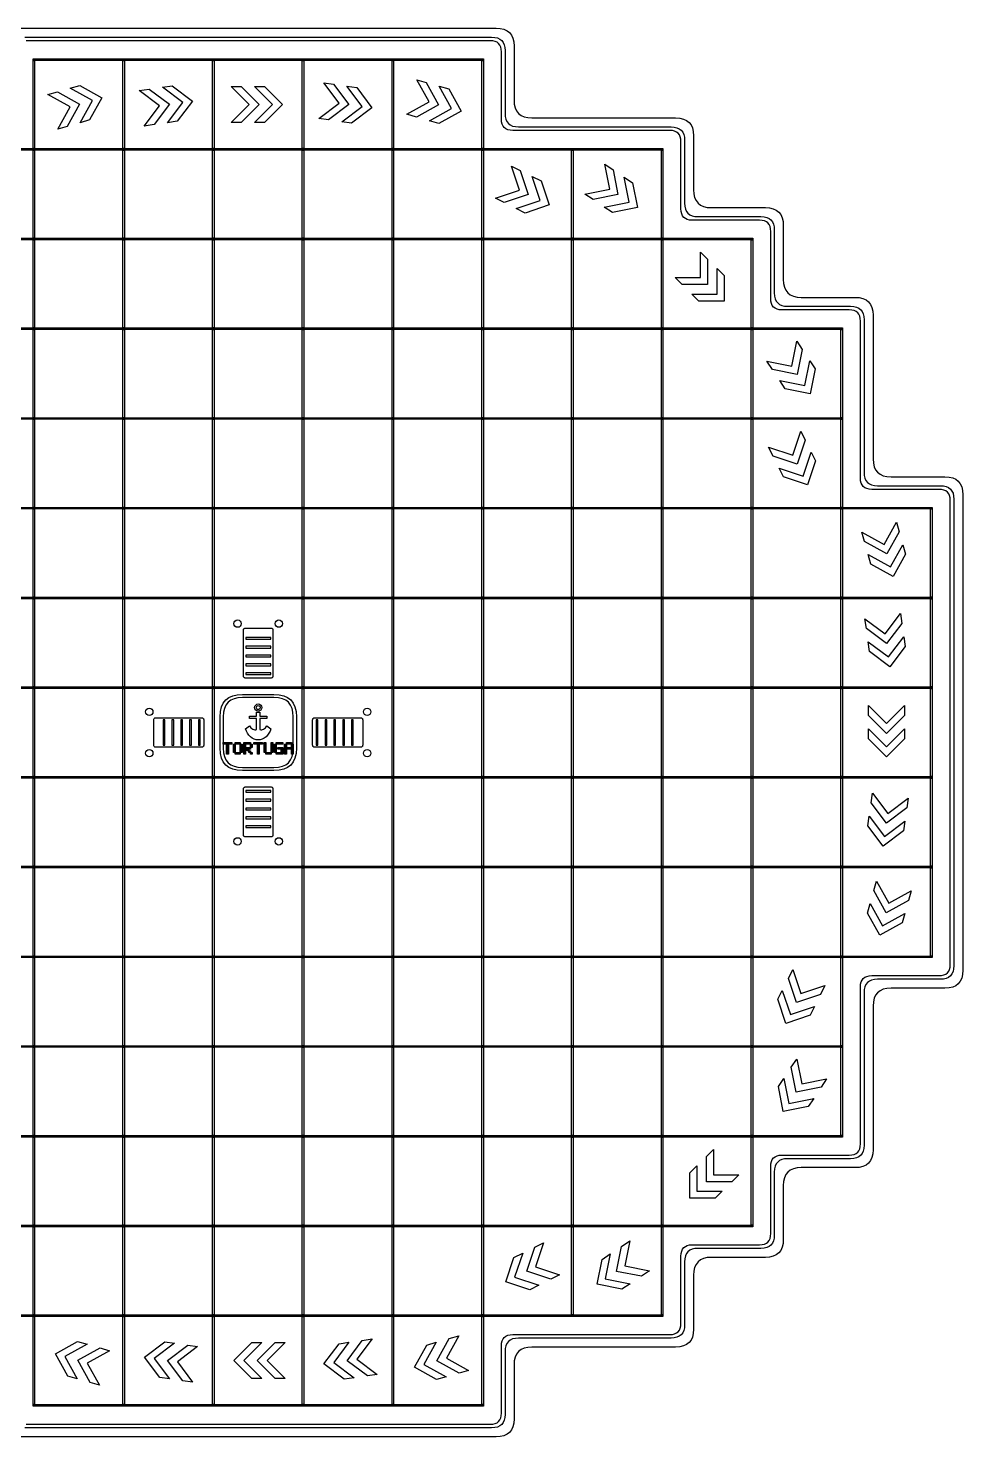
# Model space of a CAD drawing. Extents: x 0 to 314, y 0 to 314.
# Drawn here: x 105.7 to 314, y 0 to 314 of the extents above; entities that cross this region are included whole.
import ezdxf

# ---------------------------------------------------------------- set-up
doc = ezdxf.new("R2010")
doc.units = 0
doc.layers.add('CUT', color=1, linetype='CONTINUOUS')
doc.layers.add('RASTER', color=7, linetype='CONTINUOUS')

msp = doc.modelspace()

# ---------------------------------------------------------------- linework, layer by layer
at = {"layer": 'CUT'}
msp.add_lwpolyline([(104, 314), (210, 314), (210.938, 313.938), (211.75, 313.75), (212.438, 313.438), (213, 313), (213.438, 312.438), (213.75, 311.75), (213.938, 310.938), (214, 310), (214, 298), (214.063, 297.063), (214.25, 296.25), (214.563, 295.563), (215, 295), (215.563, 294.563), (216.25, 294.25), (217.063, 294.063), (218, 294), (250, 294), (250.938, 293.938), (251.75, 293.75), (252.438, 293.438), (253, 293), (253.438, 292.438), (253.75, 291.75), (253.938, 290.938), (254, 290), (254, 278), (254.063, 277.063), (254.25, 276.25), (254.563, 275.563), (255, 275), (255.563, 274.563), (256.25, 274.25), (257.063, 274.063), (258, 274), (270, 274), (270.938, 273.938), (271.75, 273.75), (272.438, 273.438), (273, 273), (273.438, 272.438), (273.75, 271.75), (273.938, 270.938), (274, 270), (274, 258), (274.063, 257.063), (274.25, 256.25), (274.563, 255.563), (275, 255), (275.563, 254.563), (276.25, 254.25), (277.063, 254.063), (278, 254), (290, 254), (290.938, 253.938), (291.75, 253.75), (292.438, 253.438), (293, 253), (293.438, 252.438), (293.75, 251.75), (293.938, 250.938), (294, 250), (294, 218), (294.063, 217.063), (294.25, 216.25), (294.563, 215.563), (295, 215), (295.563, 214.563), (296.25, 214.25), (297.063, 214.063), (298, 214), (310, 214), (310.938, 213.938), (311.75, 213.75), (312.438, 213.438), (313, 213), (313.438, 212.438), (313.75, 211.75), (313.938, 210.938), (314, 210), (314, 104), (313.938, 103.063), (313.75, 102.25), (313.438, 101.563), (313, 101), (312.438, 100.563), (311.75, 100.25), (310.938, 100.063), (310, 100), (298, 100), (297.063, 99.938), (296.25, 99.75), (295.563, 99.438), (295, 99), (294.563, 98.438), (294.25, 97.75), (294.063, 96.938), (294, 96), (294, 64), (293.938, 63.063), (293.75, 62.25), (293.438, 61.563), (293, 61), (292.438, 60.563), (291.75, 60.25), (290.938, 60.063), (290, 60), (278, 60), (277.063, 59.938), (276.25, 59.75), (275.563, 59.438), (275, 59), (274.563, 58.438), (274.25, 57.75), (274.063, 56.938), (274, 56), (274, 44), (273.938, 43.063), (273.75, 42.25), (273.438, 41.563), (273, 41), (272.438, 40.563), (271.75, 40.25), (270.938, 40.063), (270, 40), (258, 40), (257.063, 39.938), (256.25, 39.75), (255.563, 39.438), (255, 39), (254.563, 38.438), (254.25, 37.75), (254.063, 36.938), (254, 36), (254, 24), (253.938, 23.063), (253.75, 22.25), (253.438, 21.563), (253, 21), (252.438, 20.563), (251.75, 20.25), (250.938, 20.063), (250, 20), (218, 20), (217.063, 19.938), (216.25, 19.75), (215.563, 19.438), (215, 19), (214.563, 18.438), (214.25, 17.75), (214.063, 16.938), (214, 16), (214, 4), (213.938, 3.063), (213.75, 2.25), (213.438, 1.563), (213, 1), (212.438, 0.563), (211.75, 0.25), (210.938, 0.063), (210, 0), (104, 0)], dxfattribs=at)
at = {"layer": 'RASTER'}
for points in [[(105, 312), (209, 312), (209.703, 311.953), (210.313, 311.813), (210.828, 311.578), (211.25, 311.25), (211.578, 310.828), (211.813, 310.313), (211.953, 309.703), (212, 309), (212, 295), (212.047, 294.297), (212.188, 293.688), (212.422, 293.172), (212.75, 292.75), (213.172, 292.422), (213.688, 292.188), (214.297, 292.047), (215, 292), (249, 292), (249.703, 291.953), (250.313, 291.813), (250.828, 291.578), (251.25, 291.25), (251.578, 290.828), (251.813, 290.313), (251.953, 289.703), (252, 289), (252, 275), (252.047, 274.297), (252.188, 273.688), (252.422, 273.172), (252.75, 272.75), (253.172, 272.422), (253.688, 272.188), (254.297, 272.047), (255, 272), (269, 272), (269.703, 271.953), (270.313, 271.813), (270.828, 271.578), (271.25, 271.25), (271.578, 270.828), (271.813, 270.313), (271.953, 269.703), (272, 269), (272, 255), (272.047, 254.297), (272.188, 253.688), (272.422, 253.172), (272.75, 252.75), (273.172, 252.422), (273.688, 252.188), (274.297, 252.047), (275, 252), (289, 252), (289.703, 251.953), (290.313, 251.813), (290.828, 251.578), (291.25, 251.25), (291.578, 250.828), (291.813, 250.313), (291.953, 249.703), (292, 249), (292, 215), (292.047, 214.297), (292.188, 213.688), (292.422, 213.172), (292.75, 212.75), (293.172, 212.422), (293.688, 212.188), (294.297, 212.047), (295, 212), (309, 212), (309.703, 211.953), (310.313, 211.813), (310.828, 211.578), (311.25, 211.25), (311.578, 210.828), (311.813, 210.313), (311.953, 209.703), (312, 209), (312, 105), (311.953, 104.297), (311.813, 103.688), (311.578, 103.172), (311.25, 102.75), (310.828, 102.422), (310.313, 102.188), (309.703, 102.047), (309, 102), (295, 102), (294.297, 101.953), (293.688, 101.813), (293.172, 101.578), (292.75, 101.25), (292.422, 100.828), (292.188, 100.313), (292.047, 99.703), (292, 99), (292, 65), (291.953, 64.297), (291.813, 63.688), (291.578, 63.172), (291.25, 62.75), (290.828, 62.422), (290.313, 62.188), (289.703, 62.047), (289, 62), (275, 62), (274.297, 61.953), (273.688, 61.813), (273.172, 61.578), (272.75, 61.25), (272.422, 60.828), (272.188, 60.313), (272.047, 59.703), (272, 59), (272, 45), (271.953, 44.297), (271.813, 43.688), (271.578, 43.172), (271.25, 42.75), (270.828, 42.422), (270.313, 42.188), (269.703, 42.047), (269, 42), (255, 42), (254.297, 41.953), (253.688, 41.813), (253.172, 41.578), (252.75, 41.25), (252.422, 40.828), (252.188, 40.313), (252.047, 39.703), (252, 39), (252, 25), (251.953, 24.297), (251.813, 23.688), (251.578, 23.172), (251.25, 22.75), (250.828, 22.422), (250.313, 22.188), (249.703, 22.047), (249, 22), (215, 22), (214.297, 21.953), (213.688, 21.813), (213.172, 21.578), (212.75, 21.25), (212.422, 20.828), (212.188, 20.313), (212.047, 19.703), (212, 19), (212, 5), (211.953, 4.297), (211.813, 3.688), (211.578, 3.172), (211.25, 2.75), (210.828, 2.422), (210.313, 2.188), (209.703, 2.047), (209, 2), (105, 2)], [(105.3, 2.8), (208.7, 2.8), (209.286, 2.839), (209.794, 2.956), (210.223, 3.152), (210.575, 3.425), (210.848, 3.777), (211.044, 4.206), (211.161, 4.714), (211.2, 5.3), (211.2, 20.3), (211.239, 20.886), (211.356, 21.394), (211.552, 21.823), (211.825, 22.175), (212.177, 22.448), (212.606, 22.644), (213.114, 22.761), (213.7, 22.8), (248.7, 22.8), (249.286, 22.839), (249.794, 22.956), (250.223, 23.152), (250.575, 23.425), (250.848, 23.777), (251.044, 24.206), (251.161, 24.714), (251.2, 25.3), (251.2, 40.3), (251.239, 40.886), (251.356, 41.394), (251.552, 41.823), (251.825, 42.175), (252.177, 42.448), (252.606, 42.644), (253.114, 42.761), (253.7, 42.8), (268.7, 42.8), (269.286, 42.839), (269.794, 42.956), (270.223, 43.152), (270.575, 43.425), (270.848, 43.777), (271.044, 44.206), (271.161, 44.714), (271.2, 45.3), (271.2, 60.3), (271.239, 60.886), (271.356, 61.394), (271.552, 61.823), (271.825, 62.175), (272.177, 62.448), (272.606, 62.644), (273.114, 62.761), (273.7, 62.8), (288.7, 62.8), (289.286, 62.839), (289.794, 62.956), (290.223, 63.152), (290.575, 63.425), (290.848, 63.777), (291.044, 64.206), (291.161, 64.714), (291.2, 65.3), (291.2, 100.3), (291.239, 100.886), (291.356, 101.394), (291.552, 101.823), (291.825, 102.175), (292.177, 102.448), (292.606, 102.644), (293.114, 102.761), (293.7, 102.8), (308.7, 102.8), (309.286, 102.839), (309.794, 102.956), (310.223, 103.152), (310.575, 103.425), (310.848, 103.777), (311.044, 104.206), (311.161, 104.714), (311.2, 105.3), (311.2, 208.7), (311.161, 209.286), (311.044, 209.794), (310.848, 210.223), (310.575, 210.575), (310.223, 210.848), (309.794, 211.044), (309.286, 211.161), (308.7, 211.2), (293.7, 211.2), (293.114, 211.239), (292.606, 211.356), (292.177, 211.552), (291.825, 211.825), (291.552, 212.177), (291.356, 212.606), (291.239, 213.114), (291.2, 213.7), (291.2, 248.7), (291.161, 249.286), (291.044, 249.794), (290.848, 250.223), (290.575, 250.575), (290.223, 250.848), (289.794, 251.044), (289.286, 251.161), (288.7, 251.2), (273.7, 251.2), (273.114, 251.239), (272.606, 251.356), (272.177, 251.552), (271.825, 251.825), (271.552, 252.177), (271.356, 252.606), (271.239, 253.114), (271.2, 253.7), (271.2, 268.7), (271.161, 269.286), (271.044, 269.794), (270.848, 270.223), (270.575, 270.575), (270.223, 270.848), (269.794, 271.044), (269.286, 271.161), (268.7, 271.2), (253.7, 271.2), (253.114, 271.239), (252.606, 271.356), (252.177, 271.552), (251.825, 271.825), (251.552, 272.177), (251.356, 272.606), (251.239, 273.114), (251.2, 273.7), (251.2, 288.7), (251.161, 289.286), (251.044, 289.794), (250.848, 290.223), (250.575, 290.575), (250.223, 290.848), (249.794, 291.044), (249.286, 291.161), (248.7, 291.2), (213.7, 291.2), (213.114, 291.239), (212.606, 291.356), (212.177, 291.552), (211.825, 291.825), (211.552, 292.177), (211.356, 292.606), (211.239, 293.114), (211.2, 293.7), (211.2, 308.7), (211.161, 309.286), (211.044, 309.794), (210.848, 310.223), (210.575, 310.575), (210.223, 310.848), (209.794, 311.044), (209.286, 311.161), (208.7, 311.2), (105.3, 311.2)]]:
    msp.add_lwpolyline(points, dxfattribs=at)
for points in [[(106.825, 307.175), (127.175, 307.175), (127.175, 306.825), (106.825, 306.825)], [(106.825, 306.825), (107.175, 306.825), (107.175, 287.175), (106.825, 287.175)], [(126.825, 307.175), (147.175, 307.175), (147.175, 306.825), (126.825, 306.825)], [(126.825, 306.825), (127.175, 306.825), (127.175, 287.175), (126.825, 287.175)], [(146.825, 307.175), (167.175, 307.175), (167.175, 306.825), (146.825, 306.825)], [(146.825, 306.825), (147.175, 306.825), (147.175, 287.175), (146.825, 287.175)], [(166.825, 307.175), (187.175, 307.175), (187.175, 306.825), (166.825, 306.825)], [(166.825, 306.825), (167.175, 306.825), (167.175, 287.175), (166.825, 287.175)], [(186.825, 307.175), (207.175, 307.175), (207.175, 306.825), (186.825, 306.825)], [(186.825, 306.825), (187.175, 306.825), (187.175, 287.175), (186.825, 287.175)], [(206.825, 306.825), (207.175, 306.825), (207.175, 287.175), (206.825, 287.175)], [(171.626, 301.808), (173.804, 301.497), (177.198, 296.972), (172.673, 293.578), (170.495, 293.889), (175.02, 297.283)], [(192.33, 302.494), (194.445, 301.89), (197.192, 296.945), (192.247, 294.198), (190.132, 294.802), (195.077, 297.549)], [(110.132, 299.198), (112.247, 299.802), (117.192, 297.055), (114.445, 292.11), (112.33, 291.506), (115.077, 296.451)], [(115.132, 300.626), (117.247, 301.231), (122.192, 298.483), (119.445, 293.539), (117.33, 292.934), (120.077, 297.879)], [(130.495, 300.111), (132.673, 300.422), (137.198, 297.028), (133.804, 292.503), (131.626, 292.192), (135.02, 296.717)], [(135.642, 300.847), (137.82, 301.158), (142.346, 297.764), (138.952, 293.238), (136.774, 292.927), (140.168, 297.453)], [(151, 301), (153.2, 301), (157.2, 297), (153.2, 293), (151, 293), (155, 297)], [(156.2, 301), (158.4, 301), (162.4, 297), (158.4, 293), (156.2, 293), (160.2, 297)], [(176.774, 301.073), (178.952, 300.762), (182.346, 296.236), (177.82, 292.842), (175.642, 293.153), (180.168, 296.547)], [(197.33, 301.066), (199.445, 300.461), (202.192, 295.517), (197.247, 292.769), (195.132, 293.374), (200.077, 296.121)], [(86.825, 287.175), (107.175, 287.175), (107.175, 286.825), (86.825, 286.825)], [(106.825, 287.175), (127.175, 287.175), (127.175, 286.825), (106.825, 286.825)], [(106.825, 286.825), (107.175, 286.825), (107.175, 267.175), (106.825, 267.175)], [(126.825, 287.175), (147.175, 287.175), (147.175, 286.825), (126.825, 286.825)], [(126.825, 286.825), (127.175, 286.825), (127.175, 267.175), (126.825, 267.175)], [(146.825, 287.175), (167.175, 287.175), (167.175, 286.825), (146.825, 286.825)], [(146.825, 286.825), (147.175, 286.825), (147.175, 267.175), (146.825, 267.175)], [(166.825, 287.175), (187.175, 287.175), (187.175, 286.825), (166.825, 286.825)], [(166.825, 286.825), (167.175, 286.825), (167.175, 267.175), (166.825, 267.175)], [(186.825, 287.175), (207.175, 287.175), (207.175, 286.825), (186.825, 286.825)], [(186.825, 286.825), (187.175, 286.825), (187.175, 267.175), (186.825, 267.175)], [(206.825, 287.175), (227.175, 287.175), (227.175, 286.825), (206.825, 286.825)], [(206.825, 286.825), (207.175, 286.825), (207.175, 267.175), (206.825, 267.175)], [(226.825, 287.175), (247.175, 287.175), (247.175, 286.825), (226.825, 286.825)], [(226.825, 286.825), (227.175, 286.825), (227.175, 267.175), (226.825, 267.175)], [(246.825, 286.825), (247.175, 286.825), (247.175, 267.175), (246.825, 267.175)], [(213.422, 283.261), (215.39, 282.277), (217.179, 276.911), (211.812, 275.122), (209.845, 276.106), (215.211, 277.894)], [(234.226, 283.656), (236.057, 282.436), (237.166, 276.889), (231.619, 275.78), (229.789, 277), (235.336, 278.109)], [(218.073, 280.935), (220.041, 279.952), (221.83, 274.585), (216.463, 272.796), (214.496, 273.78), (219.862, 275.569)], [(238.553, 280.772), (240.384, 279.552), (241.493, 274.005), (235.946, 272.895), (234.116, 274.116), (239.663, 275.225)], [(86.825, 267.175), (107.175, 267.175), (107.175, 266.825), (86.825, 266.825)], [(106.825, 267.175), (127.175, 267.175), (127.175, 266.825), (106.825, 266.825)], [(126.825, 267.175), (147.175, 267.175), (147.175, 266.825), (126.825, 266.825)], [(146.825, 267.175), (167.175, 267.175), (167.175, 266.825), (146.825, 266.825)], [(166.825, 267.175), (187.175, 267.175), (187.175, 266.825), (166.825, 266.825)], [(186.825, 267.175), (207.175, 267.175), (207.175, 266.825), (186.825, 266.825)], [(206.825, 267.175), (227.175, 267.175), (227.175, 266.825), (206.825, 266.825)], [(226.825, 267.175), (247.175, 267.175), (247.175, 266.825), (226.825, 266.825)], [(246.825, 267.175), (267.175, 267.175), (267.175, 266.825), (246.825, 266.825)], [(106.825, 266.825), (107.175, 266.825), (107.175, 247.175), (106.825, 247.175)], [(126.825, 266.825), (127.175, 266.825), (127.175, 247.175), (126.825, 247.175)], [(146.825, 266.825), (147.175, 266.825), (147.175, 247.175), (146.825, 247.175)], [(166.825, 266.825), (167.175, 266.825), (167.175, 247.175), (166.825, 247.175)], [(186.825, 266.825), (187.175, 266.825), (187.175, 247.175), (186.825, 247.175)], [(206.825, 266.825), (207.175, 266.825), (207.175, 247.175), (206.825, 247.175)], [(226.825, 266.825), (227.175, 266.825), (227.175, 247.175), (226.825, 247.175)], [(246.825, 266.825), (247.175, 266.825), (247.175, 247.175), (246.825, 247.175)], [(255.586, 264.071), (257.141, 262.515), (257.141, 256.859), (251.485, 256.859), (249.929, 258.414), (255.586, 258.414)], [(266.825, 266.825), (267.175, 266.825), (267.175, 247.175), (266.825, 247.175)], [(259.263, 260.394), (260.818, 258.838), (260.818, 253.182), (255.162, 253.182), (253.606, 254.737), (259.263, 254.737)], [(86.825, 247.175), (107.175, 247.175), (107.175, 246.825), (86.825, 246.825)], [(106.825, 247.175), (127.175, 247.175), (127.175, 246.825), (106.825, 246.825)], [(106.825, 246.825), (107.175, 246.825), (107.175, 227.175), (106.825, 227.175)], [(126.825, 247.175), (147.175, 247.175), (147.175, 246.825), (126.825, 246.825)], [(126.825, 246.825), (127.175, 246.825), (127.175, 227.175), (126.825, 227.175)], [(146.825, 247.175), (167.175, 247.175), (167.175, 246.825), (146.825, 246.825)], [(146.825, 246.825), (147.175, 246.825), (147.175, 227.175), (146.825, 227.175)], [(166.825, 247.175), (187.175, 247.175), (187.175, 246.825), (166.825, 246.825)], [(166.825, 246.825), (167.175, 246.825), (167.175, 227.175), (166.825, 227.175)], [(186.825, 247.175), (207.175, 247.175), (207.175, 246.825), (186.825, 246.825)], [(186.825, 246.825), (187.175, 246.825), (187.175, 227.175), (186.825, 227.175)], [(206.825, 247.175), (227.175, 247.175), (227.175, 246.825), (206.825, 246.825)], [(206.825, 246.825), (207.175, 246.825), (207.175, 227.175), (206.825, 227.175)], [(226.825, 247.175), (247.175, 247.175), (247.175, 246.825), (226.825, 246.825)], [(226.825, 246.825), (227.175, 246.825), (227.175, 227.175), (226.825, 227.175)], [(246.825, 247.175), (267.175, 247.175), (267.175, 246.825), (246.825, 246.825)], [(246.825, 246.825), (247.175, 246.825), (247.175, 227.175), (246.825, 227.175)], [(266.825, 247.175), (287.175, 247.175), (287.175, 246.825), (266.825, 246.825)], [(266.825, 246.825), (267.175, 246.825), (267.175, 227.175), (266.825, 227.175)], [(286.825, 246.825), (287.175, 246.825), (287.175, 227.175), (286.825, 227.175)], [(277, 244.211), (278.22, 242.381), (277.111, 236.834), (271.564, 237.943), (270.344, 239.774), (275.891, 238.664)], [(279.884, 239.884), (281.105, 238.054), (279.995, 232.507), (274.448, 233.616), (273.228, 235.447), (278.775, 234.337)], [(86.825, 227.175), (107.175, 227.175), (107.175, 226.825), (86.825, 226.825)], [(106.825, 227.175), (127.175, 227.175), (127.175, 226.825), (106.825, 226.825)], [(106.825, 226.825), (107.175, 226.825), (107.175, 207.175), (106.825, 207.175)], [(126.825, 227.175), (147.175, 227.175), (147.175, 226.825), (126.825, 226.825)], [(126.825, 226.825), (127.175, 226.825), (127.175, 207.175), (126.825, 207.175)], [(146.825, 227.175), (167.175, 227.175), (167.175, 226.825), (146.825, 226.825)], [(146.825, 226.825), (147.175, 226.825), (147.175, 207.175), (146.825, 207.175)], [(166.825, 227.175), (187.175, 227.175), (187.175, 226.825), (166.825, 226.825)], [(166.825, 226.825), (167.175, 226.825), (167.175, 207.175), (166.825, 207.175)], [(186.825, 227.175), (207.175, 227.175), (207.175, 226.825), (186.825, 226.825)], [(186.825, 226.825), (187.175, 226.825), (187.175, 207.175), (186.825, 207.175)], [(206.825, 227.175), (227.175, 227.175), (227.175, 226.825), (206.825, 226.825)], [(206.825, 226.825), (207.175, 226.825), (207.175, 207.175), (206.825, 207.175)], [(226.825, 227.175), (247.175, 227.175), (247.175, 226.825), (226.825, 226.825)], [(226.825, 226.825), (227.175, 226.825), (227.175, 207.175), (226.825, 207.175)], [(246.825, 227.175), (267.175, 227.175), (267.175, 226.825), (246.825, 226.825)], [(246.825, 226.825), (247.175, 226.825), (247.175, 207.175), (246.825, 207.175)], [(266.825, 227.175), (287.175, 227.175), (287.175, 226.825), (266.825, 226.825)], [(266.825, 226.825), (267.175, 226.825), (267.175, 207.175), (266.825, 207.175)], [(286.825, 226.825), (287.175, 226.825), (287.175, 207.175), (286.825, 207.175)], [(277.894, 224.155), (278.878, 222.188), (277.089, 216.821), (271.723, 218.61), (270.739, 220.578), (276.106, 218.789)], [(280.22, 219.504), (281.204, 217.537), (279.415, 212.17), (274.048, 213.959), (273.065, 215.927), (278.431, 214.138)], [(86.825, 207.175), (107.175, 207.175), (107.175, 206.825), (86.825, 206.825)], [(106.825, 207.175), (127.175, 207.175), (127.175, 206.825), (106.825, 206.825)], [(106.825, 206.825), (107.175, 206.825), (107.175, 187.175), (106.825, 187.175)], [(126.825, 207.175), (147.175, 207.175), (147.175, 206.825), (126.825, 206.825)], [(126.825, 206.825), (127.175, 206.825), (127.175, 187.175), (126.825, 187.175)], [(146.825, 207.175), (167.175, 207.175), (167.175, 206.825), (146.825, 206.825)], [(146.825, 206.825), (147.175, 206.825), (147.175, 187.175), (146.825, 187.175)], [(166.825, 207.175), (187.175, 207.175), (187.175, 206.825), (166.825, 206.825)], [(166.825, 206.825), (167.175, 206.825), (167.175, 187.175), (166.825, 187.175)], [(186.825, 207.175), (207.175, 207.175), (207.175, 206.825), (186.825, 206.825)], [(186.825, 206.825), (187.175, 206.825), (187.175, 187.175), (186.825, 187.175)], [(206.825, 207.175), (227.175, 207.175), (227.175, 206.825), (206.825, 206.825)], [(206.825, 206.825), (207.175, 206.825), (207.175, 187.175), (206.825, 187.175)], [(226.825, 207.175), (247.175, 207.175), (247.175, 206.825), (226.825, 206.825)], [(226.825, 206.825), (227.175, 206.825), (227.175, 187.175), (226.825, 187.175)], [(246.825, 207.175), (267.175, 207.175), (267.175, 206.825), (246.825, 206.825)], [(246.825, 206.825), (247.175, 206.825), (247.175, 187.175), (246.825, 187.175)], [(266.825, 207.175), (287.175, 207.175), (287.175, 206.825), (266.825, 206.825)], [(266.825, 206.825), (267.175, 206.825), (267.175, 187.175), (266.825, 187.175)], [(286.825, 207.175), (307.175, 207.175), (307.175, 206.825), (286.825, 206.825)], [(286.825, 206.825), (287.175, 206.825), (287.175, 187.175), (286.825, 187.175)], [(306.825, 206.825), (307.175, 206.825), (307.175, 187.175), (306.825, 187.175)], [(299.198, 203.868), (299.802, 201.753), (297.055, 196.808), (292.11, 199.555), (291.506, 201.67), (296.451, 198.923)], [(300.626, 198.868), (301.231, 196.753), (298.483, 191.808), (293.539, 194.555), (292.934, 196.67), (297.879, 193.923)], [(86.825, 187.175), (107.175, 187.175), (107.175, 186.825), (86.825, 186.825)], [(106.825, 187.175), (127.175, 187.175), (127.175, 186.825), (106.825, 186.825)], [(106.825, 186.825), (107.175, 186.825), (107.175, 167.175), (106.825, 167.175)], [(126.825, 187.175), (147.175, 187.175), (147.175, 186.825), (126.825, 186.825)], [(126.825, 186.825), (127.175, 186.825), (127.175, 167.175), (126.825, 167.175)], [(146.825, 187.175), (167.175, 187.175), (167.175, 186.825), (146.825, 186.825)], [(146.825, 186.825), (147.175, 186.825), (147.175, 167.175), (146.825, 167.175)], [(166.825, 187.175), (187.175, 187.175), (187.175, 186.825), (166.825, 186.825)], [(166.825, 186.825), (167.175, 186.825), (167.175, 167.175), (166.825, 167.175)], [(186.825, 187.175), (207.175, 187.175), (207.175, 186.825), (186.825, 186.825)], [(186.825, 186.825), (187.175, 186.825), (187.175, 167.175), (186.825, 167.175)], [(206.825, 187.175), (227.175, 187.175), (227.175, 186.825), (206.825, 186.825)], [(206.825, 186.825), (207.175, 186.825), (207.175, 167.175), (206.825, 167.175)], [(226.825, 187.175), (247.175, 187.175), (247.175, 186.825), (226.825, 186.825)], [(226.825, 186.825), (227.175, 186.825), (227.175, 167.175), (226.825, 167.175)], [(246.825, 187.175), (267.175, 187.175), (267.175, 186.825), (246.825, 186.825)], [(246.825, 186.825), (247.175, 186.825), (247.175, 167.175), (246.825, 167.175)], [(266.825, 187.175), (287.175, 187.175), (287.175, 186.825), (266.825, 186.825)], [(266.825, 186.825), (267.175, 186.825), (267.175, 167.175), (266.825, 167.175)], [(286.825, 187.175), (307.175, 187.175), (307.175, 186.825), (286.825, 186.825)], [(286.825, 186.825), (287.175, 186.825), (287.175, 167.175), (286.825, 167.175)], [(306.825, 186.825), (307.175, 186.825), (307.175, 167.175), (306.825, 167.175)], [(300.111, 183.505), (300.422, 181.327), (297.028, 176.802), (292.503, 180.196), (292.192, 182.374), (296.717, 178.98)], [(159.788, 180.28), (159.903, 180.272), (160.003, 180.249), (160.088, 180.211), (160.157, 180.157), (160.211, 180.088), (160.249, 180.003), (160.272, 179.903), (160.28, 179.788), (160.28, 169.62), (160.272, 169.505), (160.249, 169.405), (160.211, 169.32), (160.157, 169.251), (160.088, 169.197), (160.003, 169.159), (159.903, 169.136), (159.788, 169.128), (154.212, 169.128), (154.097, 169.136), (153.997, 169.159), (153.912, 169.197), (153.843, 169.251), (153.789, 169.32), (153.751, 169.405), (153.728, 169.505), (153.72, 169.62), (153.72, 179.788), (153.728, 179.903), (153.751, 180.003), (153.789, 180.088), (153.843, 180.157), (153.912, 180.211), (153.997, 180.249), (154.097, 180.272), (154.212, 180.28)], [(159.788, 178.181), (154.212, 178.181), (154.212, 177.787), (159.788, 177.787), (159.788, 178.181)], [(159.788, 176.213), (154.212, 176.213), (154.212, 175.819), (159.788, 175.819), (159.788, 176.213)], [(300.847, 178.358), (301.158, 176.18), (297.764, 171.654), (293.238, 175.048), (292.927, 177.226), (297.453, 173.832)], [(159.788, 174.245), (154.212, 174.245), (154.212, 173.851), (159.788, 173.851), (159.788, 174.245)], [(159.788, 172.277), (154.212, 172.277), (154.212, 171.883), (159.788, 171.883), (159.788, 172.277)], [(159.788, 170.309), (154.212, 170.309), (154.212, 169.915), (159.788, 169.915), (159.788, 170.309)], [(86.825, 167.175), (107.175, 167.175), (107.175, 166.825), (86.825, 166.825)], [(106.825, 167.175), (127.175, 167.175), (127.175, 166.825), (106.825, 166.825)], [(106.825, 166.825), (107.175, 166.825), (107.175, 147.175), (106.825, 147.175)], [(126.825, 167.175), (147.175, 167.175), (147.175, 166.825), (126.825, 166.825)], [(126.825, 166.825), (127.175, 166.825), (127.175, 147.175), (126.825, 147.175)], [(146.825, 167.175), (167.175, 167.175), (167.175, 166.825), (146.825, 166.825)], [(146.825, 166.825), (147.175, 166.825), (147.175, 147.175), (146.825, 147.175)], [(166.825, 167.175), (187.175, 167.175), (187.175, 166.825), (166.825, 166.825)], [(166.825, 166.825), (167.175, 166.825), (167.175, 147.175), (166.825, 147.175)], [(186.825, 167.175), (207.175, 167.175), (207.175, 166.825), (186.825, 166.825)], [(186.825, 166.825), (187.175, 166.825), (187.175, 147.175), (186.825, 147.175)], [(206.825, 167.175), (227.175, 167.175), (227.175, 166.825), (206.825, 166.825)], [(206.825, 166.825), (207.175, 166.825), (207.175, 147.175), (206.825, 147.175)], [(226.825, 167.175), (247.175, 167.175), (247.175, 166.825), (226.825, 166.825)], [(226.825, 166.825), (227.175, 166.825), (227.175, 147.175), (226.825, 147.175)], [(246.825, 167.175), (267.175, 167.175), (267.175, 166.825), (246.825, 166.825)], [(246.825, 166.825), (247.175, 166.825), (247.175, 147.175), (246.825, 147.175)], [(266.825, 167.175), (287.175, 167.175), (287.175, 166.825), (266.825, 166.825)], [(266.825, 166.825), (267.175, 166.825), (267.175, 147.175), (266.825, 147.175)], [(286.825, 167.175), (307.175, 167.175), (307.175, 166.825), (286.825, 166.825)], [(286.825, 166.825), (287.175, 166.825), (287.175, 147.175), (286.825, 147.175)], [(306.825, 166.825), (307.175, 166.825), (307.175, 147.175), (306.825, 147.175)], [(148.5, 160.5), (148.578, 161.672), (148.813, 162.688), (149.203, 163.547), (149.75, 164.25), (150.453, 164.797), (151.313, 165.188), (152.328, 165.422), (153.5, 165.5), (160.5, 165.5), (161.672, 165.422), (162.688, 165.188), (163.547, 164.797), (164.25, 164.25), (164.797, 163.547), (165.188, 162.688), (165.422, 161.672), (165.5, 160.5), (165.5, 153.5), (165.422, 152.328), (165.188, 151.313), (164.797, 150.453), (164.25, 149.75), (163.547, 149.203), (162.688, 148.813), (161.672, 148.578), (160.5, 148.5), (153.5, 148.5), (152.328, 148.578), (151.313, 148.813), (150.453, 149.203), (149.75, 149.75), (149.203, 150.453), (148.813, 151.313), (148.578, 152.328), (148.5, 153.5)], [(149.2, 160.5), (149.2, 153.5), (149.267, 152.492), (149.469, 151.619), (149.805, 150.88), (150.275, 150.275), (150.88, 149.805), (151.619, 149.469), (152.492, 149.267), (153.5, 149.2), (160.5, 149.2), (161.508, 149.267), (162.381, 149.469), (163.12, 149.805), (163.725, 150.275), (164.195, 150.88), (164.531, 151.619), (164.733, 152.492), (164.8, 153.5), (164.8, 160.5), (164.733, 161.508), (164.531, 162.381), (164.195, 163.12), (163.725, 163.725), (163.12, 164.195), (162.381, 164.531), (161.508, 164.733), (160.5, 164.8), (153.5, 164.8), (152.492, 164.733), (151.619, 164.531), (150.88, 164.195), (150.275, 163.725), (149.805, 163.12), (149.469, 162.381), (149.267, 161.508), (149.2, 160.5)], [(133.72, 159.788), (133.728, 159.903), (133.751, 160.003), (133.789, 160.088), (133.843, 160.157), (133.912, 160.211), (133.997, 160.249), (134.097, 160.272), (134.212, 160.28), (144.38, 160.28), (144.495, 160.272), (144.595, 160.249), (144.68, 160.211), (144.749, 160.157), (144.803, 160.088), (144.841, 160.003), (144.864, 159.903), (144.872, 159.788), (144.872, 154.212), (144.864, 154.097), (144.841, 153.997), (144.803, 153.912), (144.749, 153.843), (144.68, 153.789), (144.595, 153.751), (144.495, 153.728), (144.38, 153.72), (134.212, 153.72), (134.097, 153.728), (133.997, 153.751), (133.912, 153.789), (133.843, 153.843), (133.789, 153.912), (133.751, 153.997), (133.728, 154.097), (133.72, 154.212)], [(156.648, 161.512), (157.352, 161.512), (157.352, 160.632), (158.936, 160.632), (158.936, 160.104), (157.352, 160.104), (157.352, 157.64), (157.557, 157.598), (157.773, 157.604), (157.992, 157.655), (158.21, 157.75), (158.419, 157.886), (158.614, 158.061), (158.789, 158.273), (158.936, 158.52), (159.816, 157.816), (159.644, 157.306), (159.401, 156.837), (159.095, 156.418), (158.738, 156.056), (158.34, 155.76), (157.91, 155.539), (157.46, 155.4), (157, 155.352), (156.54, 155.4), (156.09, 155.539), (155.66, 155.76), (155.262, 156.056), (154.905, 156.418), (154.599, 156.837), (154.356, 157.306), (154.184, 157.816), (155.064, 158.52), (155.211, 158.273), (155.386, 158.061), (155.581, 157.886), (155.79, 157.75), (156.008, 157.655), (156.227, 157.604), (156.443, 157.598), (156.648, 157.64), (156.648, 160.104), (155.064, 160.104), (155.064, 160.632), (156.648, 160.632)], [(180.28, 154.212), (180.272, 154.097), (180.249, 153.997), (180.211, 153.912), (180.157, 153.843), (180.088, 153.789), (180.003, 153.751), (179.903, 153.728), (179.788, 153.72), (169.62, 153.72), (169.505, 153.728), (169.405, 153.751), (169.32, 153.789), (169.251, 153.843), (169.197, 153.912), (169.159, 153.997), (169.136, 154.097), (169.128, 154.212), (169.128, 159.788), (169.136, 159.903), (169.159, 160.003), (169.197, 160.088), (169.251, 160.157), (169.32, 160.211), (169.405, 160.249), (169.505, 160.272), (169.62, 160.28), (179.788, 160.28), (179.903, 160.272), (180.003, 160.249), (180.088, 160.211), (180.157, 160.157), (180.211, 160.088), (180.249, 160.003), (180.272, 159.903), (180.28, 159.788)], [(301, 163), (301, 160.8), (297, 156.8), (293, 160.8), (293, 163), (297, 159)], [(135.819, 159.788), (135.819, 154.212), (136.213, 154.212), (136.213, 159.788), (135.819, 159.788)], [(137.787, 159.788), (137.787, 154.212), (138.181, 154.212), (138.181, 159.788), (137.787, 159.788)], [(139.755, 159.788), (139.755, 154.212), (140.149, 154.212), (140.149, 159.788), (139.755, 159.788)], [(141.723, 159.788), (141.723, 154.212), (142.117, 154.212), (142.117, 159.788), (141.723, 159.788)], [(143.691, 159.788), (143.691, 154.212), (144.085, 154.212), (144.085, 159.788), (143.691, 159.788)], [(170.309, 154.212), (170.309, 159.788), (169.915, 159.788), (169.915, 154.212), (170.309, 154.212)], [(172.277, 154.212), (172.277, 159.788), (171.883, 159.788), (171.883, 154.212), (172.277, 154.212)], [(174.245, 154.212), (174.245, 159.788), (173.851, 159.788), (173.851, 154.212), (174.245, 154.212)], [(176.213, 154.212), (176.213, 159.788), (175.819, 159.788), (175.819, 154.212), (176.213, 154.212)], [(178.181, 154.212), (178.181, 159.788), (177.787, 159.788), (177.787, 154.212), (178.181, 154.212)], [(301, 157.8), (301, 155.6), (297, 151.6), (293, 155.6), (293, 157.8), (297, 153.8)], [(149.21, 154.8), (151.11, 154.8), (151.11, 154.42), (149.21, 154.42)], [(149.97, 154.42), (150.35, 154.42), (150.35, 154.04), (149.97, 154.04)], [(149.97, 154.04), (150.35, 154.04), (150.35, 153.66), (149.97, 153.66)], [(151.49, 154.42), (151.87, 154.42), (151.87, 154.04), (151.49, 154.04)], [(151.49, 154.04), (151.87, 154.04), (151.87, 153.66), (151.49, 153.66)], [(151.87, 154.8), (153.01, 154.8), (153.01, 154.42), (151.87, 154.42)], [(153.01, 154.42), (153.39, 154.42), (153.39, 154.04), (153.01, 154.04)], [(153.01, 154.04), (153.39, 154.04), (153.39, 153.66), (153.01, 153.66)], [(153.77, 154.8), (155.29, 154.8), (155.29, 154.42), (153.77, 154.42)], [(153.77, 154.42), (154.15, 154.42), (154.15, 154.04), (153.77, 154.04)], [(153.77, 154.04), (154.15, 154.04), (154.15, 153.66), (153.77, 153.66)], [(155.29, 154.42), (155.67, 154.42), (155.67, 154.04), (155.29, 154.04)], [(155.29, 154.04), (155.67, 154.04), (155.67, 153.66), (155.29, 153.66)], [(156.05, 154.8), (157.95, 154.8), (157.95, 154.42), (156.05, 154.42)], [(156.81, 154.42), (157.19, 154.42), (157.19, 154.04), (156.81, 154.04)], [(156.81, 154.04), (157.19, 154.04), (157.19, 153.66), (156.81, 153.66)], [(158.33, 154.8), (158.71, 154.8), (158.71, 154.42), (158.33, 154.42)], [(158.33, 154.42), (158.71, 154.42), (158.71, 154.04), (158.33, 154.04)], [(158.33, 154.04), (158.71, 154.04), (158.71, 153.66), (158.33, 153.66)], [(159.85, 154.8), (160.23, 154.8), (160.23, 154.42), (159.85, 154.42)], [(159.85, 154.42), (160.23, 154.42), (160.23, 154.04), (159.85, 154.04)], [(159.85, 154.04), (160.23, 154.04), (160.23, 153.66), (159.85, 153.66)], [(160.61, 154.42), (160.99, 154.42), (160.99, 154.04), (160.61, 154.04)], [(160.61, 154.04), (160.99, 154.04), (160.99, 153.66), (160.61, 153.66)], [(160.99, 154.8), (162.51, 154.8), (162.51, 154.42), (160.99, 154.42)], [(162.89, 154.42), (163.27, 154.42), (163.27, 154.04), (162.89, 154.04)], [(162.89, 154.04), (163.27, 154.04), (163.27, 153.66), (162.89, 153.66)], [(163.27, 154.8), (164.41, 154.8), (164.41, 154.42), (163.27, 154.42)], [(164.41, 154.42), (164.79, 154.42), (164.79, 154.04), (164.41, 154.04)], [(164.41, 154.04), (164.79, 154.04), (164.79, 153.66), (164.41, 153.66)], [(149.97, 153.66), (150.35, 153.66), (150.35, 153.28), (149.97, 153.28)], [(149.97, 153.28), (150.35, 153.28), (150.35, 152.9), (149.97, 152.9)], [(149.97, 152.9), (150.35, 152.9), (150.35, 152.52), (149.97, 152.52)], [(149.97, 152.52), (150.35, 152.52), (150.35, 152.14), (149.97, 152.14)], [(151.49, 153.66), (151.87, 153.66), (151.87, 153.28), (151.49, 153.28)], [(151.49, 153.28), (151.87, 153.28), (151.87, 152.9), (151.49, 152.9)], [(151.49, 152.9), (151.87, 152.9), (151.87, 152.52), (151.49, 152.52)], [(151.87, 152.52), (153.01, 152.52), (153.01, 152.14), (151.87, 152.14)], [(153.01, 153.66), (153.39, 153.66), (153.39, 153.28), (153.01, 153.28)], [(153.01, 153.28), (153.39, 153.28), (153.39, 152.9), (153.01, 152.9)], [(153.01, 152.9), (153.39, 152.9), (153.39, 152.52), (153.01, 152.52)], [(153.77, 153.66), (155.29, 153.66), (155.29, 153.28), (153.77, 153.28)], [(153.77, 153.28), (154.15, 153.28), (154.15, 152.9), (153.77, 152.9)], [(153.77, 152.9), (154.15, 152.9), (154.15, 152.52), (153.77, 152.52)], [(153.77, 152.52), (154.15, 152.52), (154.15, 152.14), (153.77, 152.14)], [(154.53, 153.28), (154.91, 153.28), (154.91, 152.9), (154.53, 152.9)], [(154.91, 152.9), (155.29, 152.9), (155.29, 152.52), (154.91, 152.52)], [(155.29, 152.52), (155.67, 152.52), (155.67, 152.14), (155.29, 152.14)], [(156.81, 153.66), (157.19, 153.66), (157.19, 153.28), (156.81, 153.28)], [(156.81, 153.28), (157.19, 153.28), (157.19, 152.9), (156.81, 152.9)], [(156.81, 152.9), (157.19, 152.9), (157.19, 152.52), (156.81, 152.52)], [(156.81, 152.52), (157.19, 152.52), (157.19, 152.14), (156.81, 152.14)], [(158.33, 153.66), (158.71, 153.66), (158.71, 153.28), (158.33, 153.28)], [(158.33, 153.28), (158.71, 153.28), (158.71, 152.9), (158.33, 152.9)], [(158.33, 152.9), (158.71, 152.9), (158.71, 152.52), (158.33, 152.52)], [(158.71, 152.52), (159.85, 152.52), (159.85, 152.14), (158.71, 152.14)], [(159.85, 153.66), (160.23, 153.66), (160.23, 153.28), (159.85, 153.28)], [(159.85, 153.28), (160.23, 153.28), (160.23, 152.9), (159.85, 152.9)], [(159.85, 152.9), (160.23, 152.9), (160.23, 152.52), (159.85, 152.52)], [(160.61, 153.66), (160.99, 153.66), (160.99, 153.28), (160.61, 153.28)], [(160.61, 153.28), (160.99, 153.28), (160.99, 152.9), (160.61, 152.9)], [(160.61, 152.9), (160.99, 152.9), (160.99, 152.52), (160.61, 152.52)], [(160.99, 152.52), (162.51, 152.52), (162.51, 152.14), (160.99, 152.14)], [(161.37, 153.66), (162.51, 153.66), (162.51, 153.28), (161.37, 153.28)], [(162.13, 153.28), (162.51, 153.28), (162.51, 152.9), (162.13, 152.9)], [(162.13, 152.9), (162.51, 152.9), (162.51, 152.52), (162.13, 152.52)], [(162.89, 153.66), (164.79, 153.66), (164.79, 153.28), (162.89, 153.28)], [(162.89, 153.28), (163.27, 153.28), (163.27, 152.9), (162.89, 152.9)], [(162.89, 152.9), (163.27, 152.9), (163.27, 152.52), (162.89, 152.52)], [(162.89, 152.52), (163.27, 152.52), (163.27, 152.14), (162.89, 152.14)], [(164.41, 153.28), (164.79, 153.28), (164.79, 152.9), (164.41, 152.9)], [(164.41, 152.9), (164.79, 152.9), (164.79, 152.52), (164.41, 152.52)], [(164.41, 152.52), (164.79, 152.52), (164.79, 152.14), (164.41, 152.14)], [(86.825, 147.175), (107.175, 147.175), (107.175, 146.825), (86.825, 146.825)], [(106.825, 147.175), (127.175, 147.175), (127.175, 146.825), (106.825, 146.825)], [(106.825, 146.825), (107.175, 146.825), (107.175, 127.175), (106.825, 127.175)], [(126.825, 147.175), (147.175, 147.175), (147.175, 146.825), (126.825, 146.825)], [(126.825, 146.825), (127.175, 146.825), (127.175, 127.175), (126.825, 127.175)], [(146.825, 147.175), (167.175, 147.175), (167.175, 146.825), (146.825, 146.825)], [(146.825, 146.825), (147.175, 146.825), (147.175, 127.175), (146.825, 127.175)], [(154.212, 133.72), (154.097, 133.728), (153.997, 133.751), (153.912, 133.789), (153.843, 133.843), (153.789, 133.912), (153.751, 133.997), (153.728, 134.097), (153.72, 134.212), (153.72, 144.38), (153.728, 144.495), (153.751, 144.595), (153.789, 144.68), (153.843, 144.749), (153.912, 144.803), (153.997, 144.841), (154.097, 144.864), (154.212, 144.872), (159.788, 144.872), (159.903, 144.864), (160.003, 144.841), (160.088, 144.803), (160.157, 144.749), (160.211, 144.68), (160.249, 144.595), (160.272, 144.495), (160.28, 144.38), (160.28, 134.212), (160.272, 134.097), (160.249, 133.997), (160.211, 133.912), (160.157, 133.843), (160.088, 133.789), (160.003, 133.751), (159.903, 133.728), (159.788, 133.72)], [(166.825, 147.175), (187.175, 147.175), (187.175, 146.825), (166.825, 146.825)], [(166.825, 146.825), (167.175, 146.825), (167.175, 127.175), (166.825, 127.175)], [(186.825, 147.175), (207.175, 147.175), (207.175, 146.825), (186.825, 146.825)], [(186.825, 146.825), (187.175, 146.825), (187.175, 127.175), (186.825, 127.175)], [(206.825, 147.175), (227.175, 147.175), (227.175, 146.825), (206.825, 146.825)], [(206.825, 146.825), (207.175, 146.825), (207.175, 127.175), (206.825, 127.175)], [(226.825, 147.175), (247.175, 147.175), (247.175, 146.825), (226.825, 146.825)], [(226.825, 146.825), (227.175, 146.825), (227.175, 127.175), (226.825, 127.175)], [(246.825, 147.175), (267.175, 147.175), (267.175, 146.825), (246.825, 146.825)], [(246.825, 146.825), (247.175, 146.825), (247.175, 127.175), (246.825, 127.175)], [(266.825, 147.175), (287.175, 147.175), (287.175, 146.825), (266.825, 146.825)], [(266.825, 146.825), (267.175, 146.825), (267.175, 127.175), (266.825, 127.175)], [(286.825, 147.175), (307.175, 147.175), (307.175, 146.825), (286.825, 146.825)], [(286.825, 146.825), (287.175, 146.825), (287.175, 127.175), (286.825, 127.175)], [(306.825, 146.825), (307.175, 146.825), (307.175, 127.175), (306.825, 127.175)], [(154.212, 143.691), (159.788, 143.691), (159.788, 144.085), (154.212, 144.085), (154.212, 143.691)], [(154.212, 141.723), (159.788, 141.723), (159.788, 142.117), (154.212, 142.117), (154.212, 141.723)], [(301.808, 142.374), (301.497, 140.196), (296.972, 136.802), (293.578, 141.327), (293.889, 143.505), (297.283, 138.98)], [(154.212, 139.755), (159.788, 139.755), (159.788, 140.149), (154.212, 140.149), (154.212, 139.755)], [(154.212, 137.787), (159.788, 137.787), (159.788, 138.181), (154.212, 138.181), (154.212, 137.787)], [(301.073, 137.226), (300.762, 135.048), (296.236, 131.654), (292.842, 136.18), (293.153, 138.358), (296.547, 133.832)], [(154.212, 135.819), (159.788, 135.819), (159.788, 136.213), (154.212, 136.213), (154.212, 135.819)], [(86.825, 127.175), (107.175, 127.175), (107.175, 126.825), (86.825, 126.825)], [(106.825, 127.175), (127.175, 127.175), (127.175, 126.825), (106.825, 126.825)], [(106.825, 126.825), (107.175, 126.825), (107.175, 107.175), (106.825, 107.175)], [(126.825, 127.175), (147.175, 127.175), (147.175, 126.825), (126.825, 126.825)], [(126.825, 126.825), (127.175, 126.825), (127.175, 107.175), (126.825, 107.175)], [(146.825, 127.175), (167.175, 127.175), (167.175, 126.825), (146.825, 126.825)], [(146.825, 126.825), (147.175, 126.825), (147.175, 107.175), (146.825, 107.175)], [(166.825, 127.175), (187.175, 127.175), (187.175, 126.825), (166.825, 126.825)], [(166.825, 126.825), (167.175, 126.825), (167.175, 107.175), (166.825, 107.175)], [(186.825, 127.175), (207.175, 127.175), (207.175, 126.825), (186.825, 126.825)], [(186.825, 126.825), (187.175, 126.825), (187.175, 107.175), (186.825, 107.175)], [(206.825, 127.175), (227.175, 127.175), (227.175, 126.825), (206.825, 126.825)], [(206.825, 126.825), (207.175, 126.825), (207.175, 107.175), (206.825, 107.175)], [(226.825, 127.175), (247.175, 127.175), (247.175, 126.825), (226.825, 126.825)], [(226.825, 126.825), (227.175, 126.825), (227.175, 107.175), (226.825, 107.175)], [(246.825, 127.175), (267.175, 127.175), (267.175, 126.825), (246.825, 126.825)], [(246.825, 126.825), (247.175, 126.825), (247.175, 107.175), (246.825, 107.175)], [(266.825, 127.175), (287.175, 127.175), (287.175, 126.825), (266.825, 126.825)], [(266.825, 126.825), (267.175, 126.825), (267.175, 107.175), (266.825, 107.175)], [(286.825, 127.175), (307.175, 127.175), (307.175, 126.825), (286.825, 126.825)], [(286.825, 126.825), (287.175, 126.825), (287.175, 107.175), (286.825, 107.175)], [(306.825, 126.825), (307.175, 126.825), (307.175, 107.175), (306.825, 107.175)], [(302.494, 121.67), (301.89, 119.555), (296.945, 116.808), (294.198, 121.753), (294.802, 123.868), (297.549, 118.923)], [(301.066, 116.67), (300.461, 114.555), (295.517, 111.808), (292.769, 116.753), (293.374, 118.868), (296.121, 113.923)], [(86.825, 107.175), (107.175, 107.175), (107.175, 106.825), (86.825, 106.825)], [(106.825, 107.175), (127.175, 107.175), (127.175, 106.825), (106.825, 106.825)], [(106.825, 106.825), (107.175, 106.825), (107.175, 87.175), (106.825, 87.175)], [(126.825, 107.175), (147.175, 107.175), (147.175, 106.825), (126.825, 106.825)], [(126.825, 106.825), (127.175, 106.825), (127.175, 87.175), (126.825, 87.175)], [(146.825, 107.175), (167.175, 107.175), (167.175, 106.825), (146.825, 106.825)], [(146.825, 106.825), (147.175, 106.825), (147.175, 87.175), (146.825, 87.175)], [(166.825, 107.175), (187.175, 107.175), (187.175, 106.825), (166.825, 106.825)], [(166.825, 106.825), (167.175, 106.825), (167.175, 87.175), (166.825, 87.175)], [(186.825, 107.175), (207.175, 107.175), (207.175, 106.825), (186.825, 106.825)], [(186.825, 106.825), (187.175, 106.825), (187.175, 87.175), (186.825, 87.175)], [(206.825, 107.175), (227.175, 107.175), (227.175, 106.825), (206.825, 106.825)], [(206.825, 106.825), (207.175, 106.825), (207.175, 87.175), (206.825, 87.175)], [(226.825, 107.175), (247.175, 107.175), (247.175, 106.825), (226.825, 106.825)], [(226.825, 106.825), (227.175, 106.825), (227.175, 87.175), (226.825, 87.175)], [(246.825, 107.175), (267.175, 107.175), (267.175, 106.825), (246.825, 106.825)], [(246.825, 106.825), (247.175, 106.825), (247.175, 87.175), (246.825, 87.175)], [(266.825, 107.175), (287.175, 107.175), (287.175, 106.825), (266.825, 106.825)], [(266.825, 106.825), (267.175, 106.825), (267.175, 87.175), (266.825, 87.175)], [(286.825, 107.175), (307.175, 107.175), (307.175, 106.825), (286.825, 106.825)], [(286.825, 106.825), (287.175, 106.825), (287.175, 87.175), (286.825, 87.175)], [(283.261, 100.578), (282.277, 98.61), (276.911, 96.821), (275.122, 102.188), (276.106, 104.155), (277.894, 98.789)], [(280.935, 95.927), (279.952, 93.959), (274.585, 92.17), (272.796, 97.537), (273.78, 99.504), (275.569, 94.138)], [(86.825, 87.175), (107.175, 87.175), (107.175, 86.825), (86.825, 86.825)], [(106.825, 87.175), (127.175, 87.175), (127.175, 86.825), (106.825, 86.825)], [(106.825, 86.825), (107.175, 86.825), (107.175, 67.175), (106.825, 67.175)], [(126.825, 87.175), (147.175, 87.175), (147.175, 86.825), (126.825, 86.825)], [(126.825, 86.825), (127.175, 86.825), (127.175, 67.175), (126.825, 67.175)], [(146.825, 87.175), (167.175, 87.175), (167.175, 86.825), (146.825, 86.825)], [(146.825, 86.825), (147.175, 86.825), (147.175, 67.175), (146.825, 67.175)], [(166.825, 87.175), (187.175, 87.175), (187.175, 86.825), (166.825, 86.825)], [(166.825, 86.825), (167.175, 86.825), (167.175, 67.175), (166.825, 67.175)], [(186.825, 87.175), (207.175, 87.175), (207.175, 86.825), (186.825, 86.825)], [(186.825, 86.825), (187.175, 86.825), (187.175, 67.175), (186.825, 67.175)], [(206.825, 87.175), (227.175, 87.175), (227.175, 86.825), (206.825, 86.825)], [(206.825, 86.825), (207.175, 86.825), (207.175, 67.175), (206.825, 67.175)], [(226.825, 87.175), (247.175, 87.175), (247.175, 86.825), (226.825, 86.825)], [(226.825, 86.825), (227.175, 86.825), (227.175, 67.175), (226.825, 67.175)], [(246.825, 87.175), (267.175, 87.175), (267.175, 86.825), (246.825, 86.825)], [(246.825, 86.825), (247.175, 86.825), (247.175, 67.175), (246.825, 67.175)], [(266.825, 87.175), (287.175, 87.175), (287.175, 86.825), (266.825, 86.825)], [(266.825, 86.825), (267.175, 86.825), (267.175, 67.175), (266.825, 67.175)], [(286.825, 86.825), (287.175, 86.825), (287.175, 67.175), (286.825, 67.175)], [(283.656, 79.774), (282.436, 77.943), (276.889, 76.834), (275.78, 82.381), (277, 84.211), (278.109, 78.664)], [(280.772, 75.447), (279.552, 73.616), (274.005, 72.507), (272.895, 78.054), (274.116, 79.884), (275.225, 74.337)], [(86.825, 67.175), (107.175, 67.175), (107.175, 66.825), (86.825, 66.825)], [(106.825, 67.175), (127.175, 67.175), (127.175, 66.825), (106.825, 66.825)], [(106.825, 66.825), (107.175, 66.825), (107.175, 47.175), (106.825, 47.175)], [(126.825, 67.175), (147.175, 67.175), (147.175, 66.825), (126.825, 66.825)], [(126.825, 66.825), (127.175, 66.825), (127.175, 47.175), (126.825, 47.175)], [(146.825, 67.175), (167.175, 67.175), (167.175, 66.825), (146.825, 66.825)], [(146.825, 66.825), (147.175, 66.825), (147.175, 47.175), (146.825, 47.175)], [(166.825, 67.175), (187.175, 67.175), (187.175, 66.825), (166.825, 66.825)], [(166.825, 66.825), (167.175, 66.825), (167.175, 47.175), (166.825, 47.175)], [(186.825, 67.175), (207.175, 67.175), (207.175, 66.825), (186.825, 66.825)], [(186.825, 66.825), (187.175, 66.825), (187.175, 47.175), (186.825, 47.175)], [(206.825, 67.175), (227.175, 67.175), (227.175, 66.825), (206.825, 66.825)], [(206.825, 66.825), (207.175, 66.825), (207.175, 47.175), (206.825, 47.175)], [(226.825, 67.175), (247.175, 67.175), (247.175, 66.825), (226.825, 66.825)], [(226.825, 66.825), (227.175, 66.825), (227.175, 47.175), (226.825, 47.175)], [(246.825, 67.175), (267.175, 67.175), (267.175, 66.825), (246.825, 66.825)], [(246.825, 66.825), (247.175, 66.825), (247.175, 47.175), (246.825, 47.175)], [(266.825, 67.175), (287.175, 67.175), (287.175, 66.825), (266.825, 66.825)], [(266.825, 66.825), (267.175, 66.825), (267.175, 47.175), (266.825, 47.175)], [(264.071, 58.414), (262.515, 56.859), (256.859, 56.859), (256.859, 62.515), (258.414, 64.071), (258.414, 58.414)], [(260.394, 54.737), (258.838, 53.182), (253.182, 53.182), (253.182, 58.838), (254.737, 60.394), (254.737, 54.737)], [(86.825, 47.175), (107.175, 47.175), (107.175, 46.825), (86.825, 46.825)], [(106.825, 47.175), (127.175, 47.175), (127.175, 46.825), (106.825, 46.825)], [(126.825, 47.175), (147.175, 47.175), (147.175, 46.825), (126.825, 46.825)], [(146.825, 47.175), (167.175, 47.175), (167.175, 46.825), (146.825, 46.825)], [(166.825, 47.175), (187.175, 47.175), (187.175, 46.825), (166.825, 46.825)], [(186.825, 47.175), (207.175, 47.175), (207.175, 46.825), (186.825, 46.825)], [(206.825, 47.175), (227.175, 47.175), (227.175, 46.825), (206.825, 46.825)], [(226.825, 47.175), (247.175, 47.175), (247.175, 46.825), (226.825, 46.825)], [(246.825, 47.175), (267.175, 47.175), (267.175, 46.825), (246.825, 46.825)], [(106.825, 46.825), (107.175, 46.825), (107.175, 27.175), (106.825, 27.175)], [(126.825, 46.825), (127.175, 46.825), (127.175, 27.175), (126.825, 27.175)], [(146.825, 46.825), (147.175, 46.825), (147.175, 27.175), (146.825, 27.175)], [(166.825, 46.825), (167.175, 46.825), (167.175, 27.175), (166.825, 27.175)], [(186.825, 46.825), (187.175, 46.825), (187.175, 27.175), (186.825, 27.175)], [(206.825, 46.825), (207.175, 46.825), (207.175, 27.175), (206.825, 27.175)], [(226.825, 46.825), (227.175, 46.825), (227.175, 27.175), (226.825, 27.175)], [(246.825, 46.825), (247.175, 46.825), (247.175, 27.175), (246.825, 27.175)], [(219.504, 33.78), (217.537, 32.796), (212.17, 34.585), (213.959, 39.952), (215.927, 40.935), (214.138, 35.569)], [(224.155, 36.106), (222.188, 35.122), (216.821, 36.911), (218.61, 42.277), (220.578, 43.261), (218.789, 37.894)], [(244.211, 37), (242.381, 35.78), (236.834, 36.889), (237.943, 42.436), (239.774, 43.656), (238.664, 38.109)], [(239.884, 34.116), (238.054, 32.895), (232.507, 34.005), (233.616, 39.552), (235.447, 40.772), (234.337, 35.225)], [(86.825, 27.175), (107.175, 27.175), (107.175, 26.825), (86.825, 26.825)], [(106.825, 27.175), (127.175, 27.175), (127.175, 26.825), (106.825, 26.825)], [(106.825, 26.825), (107.175, 26.825), (107.175, 7.175), (106.825, 7.175)], [(126.825, 27.175), (147.175, 27.175), (147.175, 26.825), (126.825, 26.825)], [(126.825, 26.825), (127.175, 26.825), (127.175, 7.175), (126.825, 7.175)], [(146.825, 27.175), (167.175, 27.175), (167.175, 26.825), (146.825, 26.825)], [(146.825, 26.825), (147.175, 26.825), (147.175, 7.175), (146.825, 7.175)], [(166.825, 27.175), (187.175, 27.175), (187.175, 26.825), (166.825, 26.825)], [(166.825, 26.825), (167.175, 26.825), (167.175, 7.175), (166.825, 7.175)], [(186.825, 27.175), (207.175, 27.175), (207.175, 26.825), (186.825, 26.825)], [(186.825, 26.825), (187.175, 26.825), (187.175, 7.175), (186.825, 7.175)], [(206.825, 27.175), (227.175, 27.175), (227.175, 26.825), (206.825, 26.825)], [(206.825, 26.825), (207.175, 26.825), (207.175, 7.175), (206.825, 7.175)], [(226.825, 27.175), (247.175, 27.175), (247.175, 26.825), (226.825, 26.825)], [(203.868, 14.802), (201.753, 14.198), (196.808, 16.945), (199.555, 21.89), (201.67, 22.494), (198.923, 17.549)], [(116.67, 12.934), (114.555, 13.539), (111.808, 18.483), (116.753, 21.231), (118.868, 20.626), (113.923, 17.879)], [(121.67, 11.506), (119.555, 12.11), (116.808, 17.055), (121.753, 19.802), (123.868, 19.198), (118.923, 16.451)], [(137.226, 12.927), (135.048, 13.238), (131.654, 17.764), (136.18, 21.158), (138.358, 20.847), (133.832, 17.453)], [(142.374, 12.192), (140.196, 12.503), (136.802, 17.028), (141.327, 20.422), (143.505, 20.111), (138.98, 16.717)], [(157.8, 13), (155.6, 13), (151.6, 17), (155.6, 21), (157.8, 21), (153.8, 17)], [(163, 13), (160.8, 13), (156.8, 17), (160.8, 21), (163, 21), (159, 17)], [(178.358, 13.153), (176.18, 12.842), (171.654, 16.236), (175.048, 20.762), (177.226, 21.073), (173.832, 16.547)], [(183.505, 13.889), (181.327, 13.578), (176.802, 16.972), (180.196, 21.497), (182.374, 21.808), (178.98, 17.283)], [(198.868, 13.374), (196.753, 12.769), (191.808, 15.517), (194.555, 20.461), (196.67, 21.066), (193.923, 16.121)], [(106.825, 7.175), (127.175, 7.175), (127.175, 6.825), (106.825, 6.825)], [(126.825, 7.175), (147.175, 7.175), (147.175, 6.825), (126.825, 6.825)], [(146.825, 7.175), (167.175, 7.175), (167.175, 6.825), (146.825, 6.825)], [(166.825, 7.175), (187.175, 7.175), (187.175, 6.825), (166.825, 6.825)], [(186.825, 7.175), (207.175, 7.175), (207.175, 6.825), (186.825, 6.825)]]:
    msp.add_lwpolyline(points, close=True, dxfattribs=at)
for centre, radius in [((152.408, 181.264), 0.82), ((161.592, 181.264), 0.82), ((157, 162.568), 0.792), ((132.736, 161.592), 0.82), ((157, 162.568), 0.44), ((181.264, 161.592), 0.82), ((132.736, 152.408), 0.82), ((181.264, 152.408), 0.82), ((152.408, 132.736), 0.82), ((161.592, 132.736), 0.82)]:
    msp.add_circle(centre, radius, dxfattribs=at)

doc.saveas('drawing.dxf')
